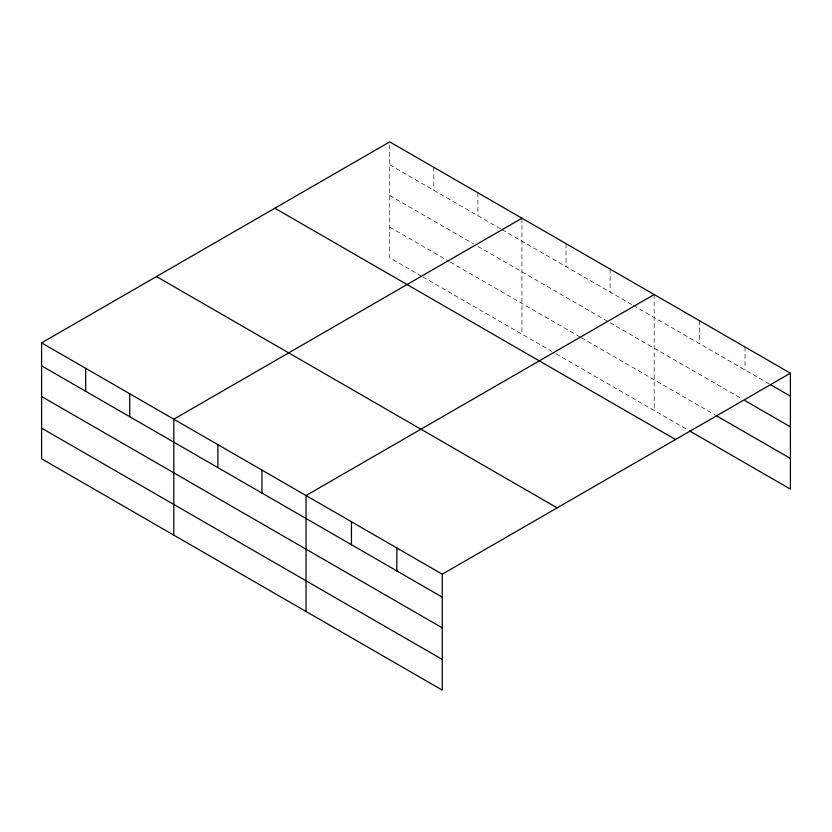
<?xml version="1.0" encoding="UTF-8"?>
<svg xmlns="http://www.w3.org/2000/svg" width="832" height="832" viewBox="0 0 832 832"><rect width="100%" height="100%" fill="white"/><g stroke="black" fill="none" stroke-linecap="round" stroke-linejoin="round"><path stroke-width="0.62" stroke-dasharray="4.16 3.12" d="M421.699 276.255L389.74 257.806L389.74 141.877M389.74 164.84L501.02 229.081M502.122 229.715L632.143 304.782M633.246 305.417L769.361 383.999M389.74 195.52L473.481 243.859M477.89 246.407L607.901 321.474M610.106 322.743L741.666 398.705M389.74 227.126L449.238 261.477M450.341 262.111L580.351 337.178M581.454 337.813L715.094 414.97M422.791 276.89L551.71 351.322M556.119 353.86L687.398 429.666M744.994 346.975L744.994 369.938M699.587 320.757L699.587 343.72M654.181 294.549L654.181 410.478M610.106 269.1L610.106 292.063M566.03 243.651L566.03 266.614M521.955 218.213L521.955 334.142M477.89 192.764L477.89 215.727M433.815 167.315L433.815 190.278"/><path stroke-width="1.25" d="M689.614 430.945L790.4 489.133L790.4 373.194L389.74 141.877L41.6 342.867L41.6 458.806L442.26 690.123L442.26 574.194L41.6 342.867M521.955 218.213L173.815 419.203L173.815 535.142M654.181 294.549L306.03 495.539L306.03 611.478M442.26 574.194L790.4 373.194M770.463 384.644L790.4 396.157M744.994 400.618L790.4 426.837M716.196 415.605L790.4 458.442M274.851 208.208L675.511 439.525M156.489 276.546L557.149 507.863M41.6 365.83L442.26 597.147M41.6 396.51L442.26 627.838M41.6 428.126L442.26 659.443M396.854 547.976L396.854 570.939M351.447 521.758L351.447 544.721M261.966 470.101L261.966 493.054M217.89 444.652L217.89 467.615M129.74 393.765L129.74 416.728M85.675 368.316L85.675 391.279"/></g></svg>
